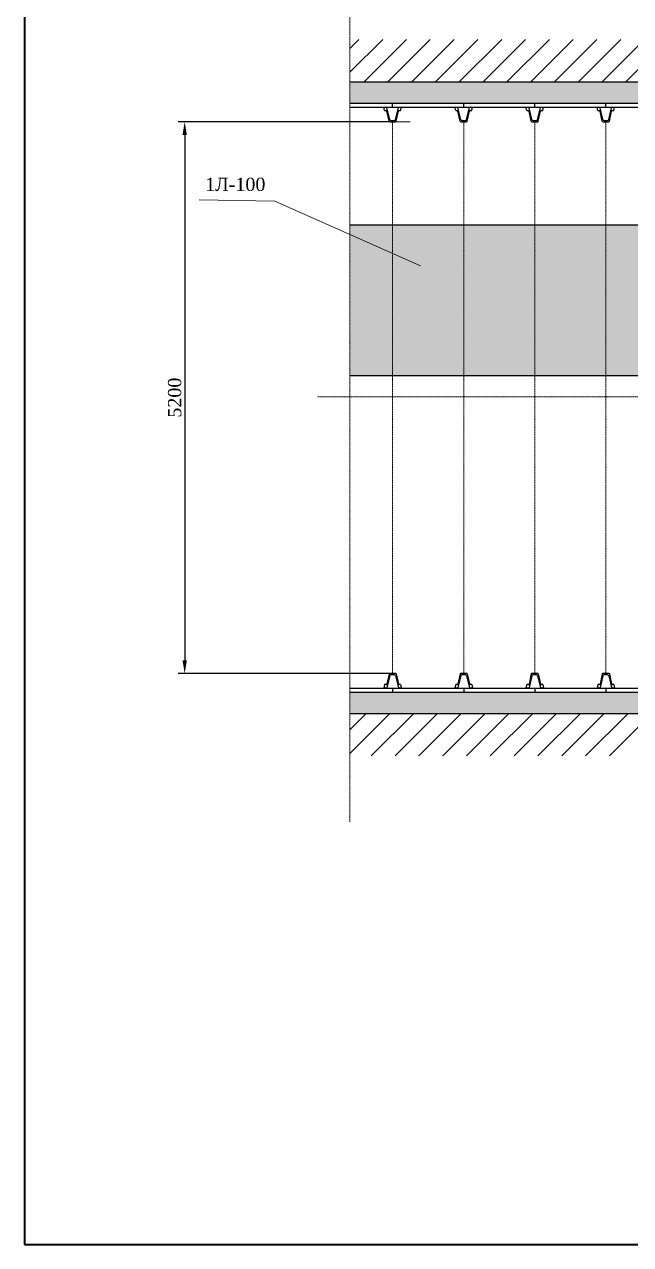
# Model space of a CAD drawing. Header units: millimetres. Extents: x -46762 to 161452, y -66984 to 31524.
# Drawn here: x -46762 to -41047, y -331 to 11170 of the extents above; entities that cross this region are included whole.
import ezdxf

# ---------------------------------------------------------------- set-up
doc = ezdxf.new("R2010")
doc.units = ezdxf.units.MM
doc.header["$LTSCALE"] = 0.5
doc.linetypes.add('ACAD_ISO10W100', pattern=[18, 12, -3, 0, -3])
doc.styles.get("Standard").update_dxf_attribs({"font": 'TIMES.TTF'})
doc.dimstyles.new('ISO-25', dxfattribs={"dimscale": 50, "dimtxt": 2.5, "dimasz": 2.5, "dimexe": 1.25, "dimexo": 0.625, "dimtad": 1, "dimdec": 0, "dimtxsty": 'Standard', "dimcen": 2.5, "dimadec": 0, "dimazin": 0, "dimtfac": 1, "dimtdec": 0, "dimtmove": 0, "dimatfit": 3, "dimfxl": 1, "dimarcsym": 0})
pattern_1 = [(45, (-75350.9, -15998.16), (-112.2532, 112.2532), [])]
pattern_2 = [(228.0128, (-73422.488, -15068.033), (-1016.0008633, -1143.0014045), [17.08605, -1691.525]), (184.9697, (-73433.9176, -15080.733), (1524.0024653, 126.9991038), [29.32025, -2902.7]), (132.5104, (-73463.1276, -15083.273), (1269.9990759, -1397.0013646), [20.6741, -2046.735]), (267.2737, (-73512.6576, -15115.023), (126.99944854, 2539.9991827), [26.70025, -2643.32]), (292.8337, (-73513.9276, -15141.693), (-635.0018028, 1524.0008665), [26.1817, -2591.99]), (357.2737, (-73503.7676, -15165.823), (-2539.9991827, 126.99944854), [26.70025, -2643.32]), (37.6942, (-73477.0976, -15167.093), (-1651.00104306, -1269.99886785), [35.3097, -3495.655]), (72.2553, (-73449.1576, -15145.503), (889.00177827, 2794.0008103), [33.336, -3300.265]), (121.4296, (-73438.9976, -15113.753), (-1016.0002618, 1650.998058), [26.79065, -2652.275]), (175.2364, (-73452.968, -15090.893), (1396.9989027, -126.9988081), [30.58565, -1498.695]), (222.3974, (-73483.4476, -15088.3528), (-1524.00004586, -1396.99818253), [39.5539, -3915.84]), (138.8141, (-73386.928, -15116.293), (-888.9994337, 761.998828), [13.50025, -1336.53]), (171.4692, (-73397.0876, -15107.403), (1650.9974798, -254.00064), [25.6841, -2542.73]), (225, (-73422.49, -15103.59), (-3e-14, -126.99991), [17.96045, -161.6445]), (203.1986, (-73431.378, -15088.353), (635.002141, 254.001114), [9.67205, -957.53]), (291.8014, (-73440.268, -15092.163), (-127.000089, 381.000245), [13.6783, -670.24]), (30.9638, (-73435.188, -15104.863), (380.999598, 254.000198), [22.216, -718.315]), (161.5651, (-73416.138, -15093.433), (254.000116, -126.99981), [16.06435, -385.545]), (16.3895, (-73513.9276, -15092.163), (1270.0007007, 380.9992075), [22.5044, -2227.94]), (70.3462, (-73492.3376, -15085.813), (-507.9985844, -1396.9980244), [18.87995, -1869.11]), (293.1986, (-73416.138, -15068.033), (-254.001114, 635.002141), [19.344, -947.86]), (343.6105, (-73408.5176, -15085.813), (-1270.0007007, 380.9992075), [22.5044, -2227.94]), (339.444, (-73513.928, -15170.903), (-635.000788, 253.999692), [21.70175, -1063.385]), (294.7751, (-73493.608, -15178.523), (-634.9985202, 1396.9993513), [18.1836, -1800.18]), (66.8014, (-73414.868, -15195.033), (254.001114, 635.002141), [19.344, -947.86]), (17.354, (-73407.2476, -15177.253), (-1651.0000891, -507.9992338), [21.28915, -2107.62]), (69.444, (-73477.098, -15195.033), (-253.999692, -635.000788), [10.8509, -1074.24]), (101.3099, (-73422.488, -15195.033), (-126.999373, 507.998373), [6.47575, -641.1]), (165.9638, (-73423.758, -15188.683), (381.000268, -126.99978), [26.1817, -497.4525]), (186.009, (-73449.1576, -15182.333), (1269.9981272, 126.9997034), [24.26335, -2402.07]), (303.6901, (-73435.188, -15116.293), (-127.000044, 253.999755), [18.3162, -439.589]), (353.1572, (-73425.0276, -15131.533), (2159.00089283, -254.0011376), [31.97785, -3165.8]), (60.9454, (-73393.278, -15135.343), (-507.9988183, -888.9978805), [13.0754, -1294.47]), (90, (-73386.93, -15123.91), (-127, 127), [7.62, -119.38]), (120.2564, (-73451.698, -15178.523), (507.9989233, -888.9995516), [17.64335, -1746.695]), (48.0128, (-73460.588, -15163.283), (1016.0008633, 1143.0014045), [34.17215, -1674.44]), (0, (-73437.73, -15137.88), (127, 127), [33.02, -93.98]), (325.3048, (-73404.7076, -15137.883), (-1269.9977995, 889.0000845), [20.0805, -1987.965]), (254.0546, (-73388.198, -15149.313), (-127.000324, -508.00121), [18.49145, -906.085]), (207.646, (-73393.2776, -15167.093), (-2412.99915245, -1270.00079874), [30.10725, -2980.625]), (175.4261, (-73419.9476, -15181.063), (-1651.00038024, 126.99938556), [31.85145, -3153.29]), (175.4261, (-73419.9476, -15181.063), (-1651.00038024, 126.99938556), [31.85145, -3153.29])]

# ---------------------------------------------------------------- blocks, each defined once
blk = doc.blocks.new('*D17')
at = {"color": 0, "lineweight": -2}
for p, q in [((-43322, 10252), (-45313, 10252)), ((-45251, 10127), (-45251, 5177)), ((-43322, 5052), (-45313, 5052))]:
    blk.add_line(p, q, dxfattribs=at)
at = {"color": 0}
for points in [[(-45272, 10127), (-45230, 10127), (-45251, 10252)], [(-45272, 5177), (-45230, 5177), (-45251, 5052)]]:
    blk.add_solid(points, dxfattribs=at)
at = {"layer": 'Defpoints', "color": 0}
for p in [(-43291, 10252), (-45251, 5052), (-43291, 5052)]:
    blk.add_point(p, dxfattribs=at)
at = {"color": 0, "lineweight": 15, "insert": (-45345, 7652), "char_height": 125, "attachment_point": 5, "rotation": 90}
blk.add_mtext('5200', dxfattribs=at)

msp = doc.modelspace()

# ---------------------------------------------------------------- hatches: boundary and pattern name
at = {"ltscale": 0.05}
h = msp.add_hatch(dxfattribs=at)
h.set_pattern_fill('ANSI31', color=256, scale=50, style=0)
h.set_pattern_definition(pattern_1)
h.paths.add_polyline_path([(-42123.08, 11029.23), (-43693.73, 11029.23), (-43693.73, 10629.23), (-42497.99, 10629.23)])
h = msp.add_hatch(dxfattribs=at)
h.set_pattern_fill('ANSI31', color=256, scale=50, style=0)
h.set_pattern_definition(pattern_1)
h.paths.add_polyline_path([(-29937.65, 10501.23), (-30622.09, 10501.23), (-30824.66, 10101.23), (-29937.65, 10101.23)])
h.paths.add_polyline_path([(-30622.09, 10501.23), (-31651.13, 10501.23), (-31462.05, 10101.23), (-30824.66, 10101.23)])
h.paths.add_polyline_path([(-31651.13, 10501.23), (-31843.67, 10501.23), (-32120.93, 10101.23), (-31462.05, 10101.23)])
h.paths.add_polyline_path([(-31843.67, 10501.23), (-32859.28, 10501.23), (-32750.01, 10101.23), (-32120.93, 10101.23)])
h.paths.add_polyline_path([(-32859.28, 10501.23), (-33355.66, 10501.23), (-33377.88, 10536.26), (-33711.46, 10315.38), (-33575.59, 10101.23), (-32750.01, 10101.23)])
h.paths.add_polyline_path([(-33690.66, 11029.23), (-34251.23, 11029.23), (-34159.71, 10629.23), (-33910.59, 10629.23), (-33711.46, 10315.38), (-33377.88, 10536.26)])
h.paths.add_polyline_path([(-34251.23, 11029.23), (-34441.71, 11029.23), (-34733.08, 10629.23), (-34159.71, 10629.23)])
h.paths.add_polyline_path([(-34441.71, 11029.23), (-35699.55, 11029.23), (-35468.23, 10629.23), (-34733.08, 10629.23)])
h.paths.add_polyline_path([(-35699.55, 11029.23), (-35995.35, 11029.23), (-36358.61, 10629.23), (-35468.23, 10629.23)])
h.paths.add_polyline_path([(-35995.35, 11029.23), (-37582.99, 11029.23), (-37311.91, 10629.23), (-36358.61, 10629.23)])
h.paths.add_polyline_path([(-37582.99, 11029.23), (-38003.13, 11029.23), (-38438.5, 10629.23), (-37311.91, 10629.23)])
h.paths.add_polyline_path([(-38003.13, 11029.23), (-39688.32, 11029.23), (-39408.9, 10629.23), (-38438.5, 10629.23)])
h.paths.add_polyline_path([(-39688.32, 11029.23), (-40133.65, 11029.23), (-40456.08, 10629.23), (-39408.9, 10629.23)])
h.paths.add_polyline_path([(-40133.65, 11029.23), (-41710.85, 11029.23), (-41411.09, 10629.23), (-40456.08, 10629.23)])
h.paths.add_polyline_path([(-41710.85, 11029.23), (-42123.08, 11029.23), (-42497.99, 10629.23), (-41411.09, 10629.23)])
at = {"lineweight": 9, "ltscale": 2}
h = msp.add_hatch(dxfattribs=at)
h.set_pattern_fill('GRAVEL', color=256, scale=5, style=0)
h.set_pattern_definition(pattern_2)
h.paths.add_polyline_path([(-39270.59, 10629.23), (-43693.73, 10629.23), (-43693.73, 10429.23), (-39270.59, 10429.23)])
edge = h.paths.add_edge_path()
edge.add_spline(control_points=[(-33910.59, 10429.23), (-33927.92, 10462.14), (-33962.16, 10527.15), (-33989.13, 10595.49), (-34002.44, 10629.23)], knot_values=[0, 0, 0, 0, 2.23002067, 4.40462206, 4.40462206, 4.40462206, 4.40462206], degree=3, periodic=0)
edge.add_line((-34002.44, 10629.23), (-39270.59, 10629.23))
edge.add_line((-39270.59, 10629.23), (-39270.59, 10429.23))
edge.add_line((-39270.59, 10429.23), (-33910.59, 10429.23))
at = {"lineweight": 15, "ltscale": 0.05}
h = msp.add_hatch(color=253, dxfattribs=at)
h.paths.add_polyline_path([(-43290.59, 8744.18), (-43693.73, 8923.19), (-43693.73, 7862.23), (-43290.59, 7862.23)])
h.paths.add_polyline_path([(-43290.59, 9282.23), (-43693.73, 9282.23), (-43693.73, 8923.19), (-43290.59, 8744.18)])
h.paths.add_polyline_path([(-42620.59, 9282.23), (-43290.59, 9282.23), (-43290.59, 7862.23), (-42620.59, 7862.23)])
h.paths.add_polyline_path([(-41950.59, 9282.23), (-42620.59, 9282.23), (-42620.59, 7862.23), (-41950.59, 7862.23)])
h.paths.add_polyline_path([(-41280.59, 9282.23), (-41950.59, 9282.23), (-41950.59, 7862.23), (-41280.59, 7862.23)])
h.paths.add_polyline_path([(-40610.59, 9282.23), (-41280.59, 9282.23), (-41280.59, 7862.23), (-40610.59, 7862.23)])
h.paths.add_polyline_path([(-39940.59, 8832.72), (-40610.59, 8832.72), (-40610.59, 7862.23), (-39940.59, 7862.23)])
h.paths.add_polyline_path([(-39940.59, 9282.23), (-40610.59, 9282.23), (-40610.59, 8832.72), (-39940.59, 8832.72)])
h.paths.add_polyline_path([(-39270.59, 9282.23), (-39940.59, 9282.23), (-39940.59, 7862.23), (-39270.59, 7862.23)])
at = {"lineweight": 9, "ltscale": 2}
h = msp.add_hatch(dxfattribs=at)
h.set_pattern_fill('GRAVEL', color=256, scale=5, style=0)
h.set_pattern_definition(pattern_2)
edge = h.paths.add_edge_path()
edge.add_line((-33910.59, 4875.23), (-43693.73, 4875.23))
edge.add_line((-43693.73, 4875.23), (-43693.73, 4675.23))
edge.add_line((-43693.73, 4675.23), (-34046.5, 4675.23))
edge.add_spline(control_points=[(-34046.5, 4675.23), (-34001.2, 4741.9), (-33955.89, 4808.56), (-33910.59, 4875.23)], knot_values=[0, 0, 0, 0, 4.83624962, 4.83624962, 4.83624962, 4.83624962], degree=3, periodic=0)

# ---------------------------------------------------------------- linework, layer by layer
at = {"lineweight": 40}
for p, q in [((-46762.33, 18482.97), (-46762.33, -330.51)), ((-46762.33, -330.51), (-18022.98, -330.51))]:
    msp.add_line(p, q, dxfattribs=at)
at = {"linetype": 'ACAD_ISO10W100', "lineweight": 15, "ltscale": 2}
msp.add_line((-43693.73, 11356.09), (-43693.73, 3654.26), dxfattribs=at)
at = {"ltscale": 2}
for p, q in [((-43693.73, 10629.23), (-33910.59, 10629.23)), ((-43693.73, 10429.23), (-33910.59, 10429.23)), ((-43693.73, 10389.23), (-33910.59, 10389.23)), ((-43290.59, 10389.23), (-43290.59, 10429.23)), ((-42620.59, 10389.23), (-42620.59, 10429.23)), ((-41950.59, 10389.23), (-41950.59, 10429.23)), ((-41280.59, 10389.23), (-41280.59, 10429.23)), ((-43693.73, 9282.23), (-29937.65, 9282.23)), ((-43693.73, 7862.23), (-29937.65, 7862.23)), ((-43693.73, 4915.23), (-33910.59, 4915.23)), ((-43693.73, 4875.23), (-33910.59, 4875.23)), ((-43290.59, 4915.23), (-43290.59, 4875.23)), ((-42620.59, 4915.23), (-42620.59, 4875.23)), ((-41950.59, 4915.23), (-41950.59, 4875.23)), ((-41280.59, 4915.23), (-41280.59, 4875.23)), ((-43693.73, 4675.23), (-33910.59, 4675.23))]:
    msp.add_line(p, q, dxfattribs=at)
for p, q in [((-43373.59, 10389.23), (-43350.32, 10389.23)), ((-43366.09, 10357.23), (-43373.54, 10389.23)), ((-43366.09, 10357.23), (-43350.44, 10357.23)), ((-43324.1, 10256.97), (-43344.57, 10352.49)), ((-43317.91, 10273.67), (-43344.48, 10384.63)), ((-43263.26, 10273.67), (-43236.69, 10384.63)), ((-43257.07, 10256.97), (-43236.6, 10352.49)), ((-43230.85, 10389.23), (-43207.59, 10389.23)), ((-43230.73, 10357.23), (-43215.16, 10357.23)), ((-43215.16, 10357.23), (-43207.74, 10389.23)), ((-42703.59, 10389.23), (-42680.32, 10389.23)), ((-42696.09, 10357.23), (-42703.54, 10389.23)), ((-42696.09, 10357.23), (-42680.44, 10357.23)), ((-42654.1, 10256.97), (-42674.57, 10352.49)), ((-42647.91, 10273.67), (-42674.48, 10384.63)), ((-42593.26, 10273.67), (-42566.69, 10384.63)), ((-42587.07, 10256.97), (-42566.6, 10352.49)), ((-42560.85, 10389.23), (-42537.59, 10389.23)), ((-42560.73, 10357.23), (-42545.16, 10357.23)), ((-42545.16, 10357.23), (-42537.74, 10389.23)), ((-42033.59, 10389.23), (-42010.32, 10389.23)), ((-42026.09, 10357.23), (-42033.54, 10389.23)), ((-42026.09, 10357.23), (-42010.44, 10357.23)), ((-41984.1, 10256.97), (-42004.57, 10352.49)), ((-41977.91, 10273.67), (-42004.48, 10384.63)), ((-41923.26, 10273.67), (-41896.69, 10384.63)), ((-41917.07, 10256.97), (-41896.6, 10352.49)), ((-41890.85, 10389.23), (-41867.59, 10389.23)), ((-41890.73, 10357.23), (-41875.16, 10357.23)), ((-41875.16, 10357.23), (-41867.74, 10389.23)), ((-41363.59, 10389.23), (-41340.32, 10389.23)), ((-41356.09, 10357.23), (-41363.54, 10389.23)), ((-41356.09, 10357.23), (-41340.44, 10357.23)), ((-41314.1, 10256.97), (-41334.57, 10352.49)), ((-41307.91, 10273.67), (-41334.48, 10384.63)), ((-41253.26, 10273.67), (-41226.69, 10384.63)), ((-41247.07, 10256.97), (-41226.6, 10352.49)), ((-41220.85, 10389.23), (-41197.59, 10389.23)), ((-41220.73, 10357.23), (-41205.16, 10357.23)), ((-41205.16, 10357.23), (-41197.74, 10389.23)), ((-43318.23, 10252.23), (-43262.94, 10252.23)), ((-43307.21, 10265.23), (-43273.96, 10265.23)), ((-42648.23, 10252.23), (-42592.94, 10252.23)), ((-42637.21, 10265.23), (-42603.96, 10265.23)), ((-41978.23, 10252.23), (-41922.94, 10252.23)), ((-41967.21, 10265.23), (-41933.96, 10265.23)), ((-41308.23, 10252.23), (-41252.94, 10252.23)), ((-41297.21, 10265.23), (-41263.96, 10265.23)), ((-43366.01, 4947.23), (-43373.43, 4915.23)), ((-43350.44, 4947.23), (-43366.01, 4947.23)), ((-43324.1, 5047.49), (-43344.57, 4951.97)), ((-43317.91, 5030.79), (-43344.48, 4919.83)), ((-43262.94, 5052.23), (-43318.23, 5052.23)), ((-43273.96, 5039.23), (-43307.21, 5039.23)), ((-43263.26, 5030.79), (-43236.69, 4919.83)), ((-43257.07, 5047.49), (-43236.6, 4951.97)), ((-43215.08, 4947.23), (-43230.73, 4947.23)), ((-43215.08, 4947.23), (-43207.63, 4915.23)), ((-42696.01, 4947.23), (-42703.43, 4915.23)), ((-42680.44, 4947.23), (-42696.01, 4947.23)), ((-42654.1, 5047.49), (-42674.57, 4951.97)), ((-42647.91, 5030.79), (-42674.48, 4919.83)), ((-42592.94, 5052.23), (-42648.23, 5052.23)), ((-42603.96, 5039.23), (-42637.21, 5039.23)), ((-42593.26, 5030.79), (-42566.69, 4919.83)), ((-42587.07, 5047.49), (-42566.6, 4951.97)), ((-42545.08, 4947.23), (-42560.73, 4947.23)), ((-42545.08, 4947.23), (-42537.63, 4915.23)), ((-42026.01, 4947.23), (-42033.43, 4915.23)), ((-42010.44, 4947.23), (-42026.01, 4947.23)), ((-41984.1, 5047.49), (-42004.57, 4951.97)), ((-41977.91, 5030.79), (-42004.48, 4919.83)), ((-41922.94, 5052.23), (-41978.23, 5052.23)), ((-41933.96, 5039.23), (-41967.21, 5039.23)), ((-41923.26, 5030.79), (-41896.69, 4919.83)), ((-41917.07, 5047.49), (-41896.6, 4951.97)), ((-41875.08, 4947.23), (-41890.73, 4947.23)), ((-41875.08, 4947.23), (-41867.63, 4915.23)), ((-41356.01, 4947.23), (-41363.43, 4915.23)), ((-41340.44, 4947.23), (-41356.01, 4947.23)), ((-41314.1, 5047.49), (-41334.57, 4951.97)), ((-41307.91, 5030.79), (-41334.48, 4919.83)), ((-41252.94, 5052.23), (-41308.23, 5052.23)), ((-41263.96, 5039.23), (-41297.21, 5039.23)), ((-41253.26, 5030.79), (-41226.69, 4919.83)), ((-41247.07, 5047.49), (-41226.6, 4951.97)), ((-41205.08, 4947.23), (-41220.73, 4947.23)), ((-41205.08, 4947.23), (-41197.63, 4915.23)), ((-43350.32, 4915.23), (-43373.59, 4915.23)), ((-43207.59, 4915.23), (-43230.85, 4915.23)), ((-42680.32, 4915.23), (-42703.59, 4915.23)), ((-42537.59, 4915.23), (-42560.85, 4915.23)), ((-42010.32, 4915.23), (-42033.59, 4915.23)), ((-41867.59, 4915.23), (-41890.85, 4915.23)), ((-41340.32, 4915.23), (-41363.59, 4915.23)), ((-41197.59, 4915.23), (-41220.85, 4915.23))]:
    msp.add_line(p, q)
at = {"linetype": 'ACAD_ISO10W100', "lineweight": 9, "ltscale": 2}
for p, q in [((-43290.59, 10265.23), (-43290.59, 5052.23)), ((-42620.59, 10265.23), (-42620.59, 5052.23)), ((-41950.59, 10265.23), (-41950.59, 5052.23)), ((-41280.59, 10265.23), (-41280.59, 5052.23)), ((-33631.02, 7658.73), (-43995.72, 7658.73))]:
    msp.add_line(p, q, dxfattribs=at)
at = {"lineweight": 15, "ltscale": 0.05}
msp.add_line((-43290.59, 10252.23), (-43126.69, 10252.23), dxfattribs=at)
at = {"lineweight": 15, "ltscale": 2}
for p, q in [((-45114.97, 9515.56), (-44402.19, 9504.77)), ((-44402.19, 9504.77), (-43028.9, 8894.99))]:
    msp.add_line(p, q, dxfattribs=at)
at = {"lineweight": 9, "ltscale": 2}
for p, q in [((-43693.73, 4522.38), (-43540.88, 4675.23)), ((-43693.73, 4297.87), (-43316.37, 4675.23)), ((-43491.86, 4275.23), (-43091.86, 4675.23)), ((-43267.36, 4275.23), (-42867.36, 4675.23)), ((-43042.85, 4275.23), (-42642.85, 4675.23)), ((-42818.35, 4275.23), (-42418.35, 4675.23)), ((-42593.84, 4275.23), (-42193.84, 4675.23)), ((-42369.33, 4275.23), (-41969.33, 4675.23)), ((-42144.83, 4275.23), (-41744.83, 4675.23)), ((-41920.32, 4275.23), (-41520.32, 4675.23)), ((-41695.81, 4275.23), (-41295.81, 4675.23)), ((-41471.31, 4275.23), (-41071.31, 4675.23)), ((-41246.8, 4275.23), (-40846.8, 4675.23))]:
    msp.add_line(p, q, dxfattribs=at)
for centre, radius, start, end in [((-43350.44, 10351.23), 6, 12.094757, 90), ((-43350.32, 10383.23), 6, 13.469517, 90), ((-43230.85, 10383.23), 6, 90, 166.530483), ((-43230.73, 10351.23), 6, 90, 167.905243), ((-42680.44, 10351.23), 6, 12.094757, 90), ((-42680.32, 10383.23), 6, 13.469517, 90), ((-42560.85, 10383.23), 6, 90, 166.530483), ((-42560.73, 10351.23), 6, 90, 167.905243), ((-42010.44, 10351.23), 6, 12.094757, 90), ((-42010.32, 10383.23), 6, 13.469517, 90), ((-41890.85, 10383.23), 6, 90, 166.530483), ((-41890.73, 10351.23), 6, 90, 167.905243), ((-41340.44, 10351.23), 6, 12.094757, 90), ((-41340.32, 10383.23), 6, 13.469517, 90), ((-41220.85, 10383.23), 6, 90, 166.530483), ((-41220.73, 10351.23), 6, 90, 167.905243), ((-43318.23, 10258.23), 6, 192.094757, 270), ((-43307.21, 10276.23), 11, 193.469517, 270), ((-43273.96, 10276.23), 11, 270, 346.530483), ((-43262.94, 10258.23), 6, 270, 347.905243), ((-42648.23, 10258.23), 6, 192.094757, 270), ((-42637.21, 10276.23), 11, 193.469517, 270), ((-42603.96, 10276.23), 11, 270, 346.530483), ((-42592.94, 10258.23), 6, 270, 347.905243), ((-41978.23, 10258.23), 6, 192.094757, 270), ((-41967.21, 10276.23), 11, 193.469517, 270), ((-41933.96, 10276.23), 11, 270, 346.530483), ((-41922.94, 10258.23), 6, 270, 347.905243), ((-41308.23, 10258.23), 6, 192.094757, 270), ((-41297.21, 10276.23), 11, 193.469517, 270), ((-41263.96, 10276.23), 11, 270, 346.530483), ((-41252.94, 10258.23), 6, 270, 347.905243), ((-43350.44, 4953.23), 6, 270, 347.905243), ((-43318.23, 5046.23), 6, 90, 167.905243), ((-43307.21, 5028.23), 11, 90, 166.530483), ((-43273.96, 5028.23), 11, 13.469517, 90), ((-43262.94, 5046.23), 6, 12.094757, 90), ((-43230.73, 4953.23), 6, 192.094757, 270), ((-42680.44, 4953.23), 6, 270, 347.905243), ((-42648.23, 5046.23), 6, 90, 167.905243), ((-42637.21, 5028.23), 11, 90, 166.530483), ((-42603.96, 5028.23), 11, 13.469517, 90), ((-42592.94, 5046.23), 6, 12.094757, 90), ((-42560.73, 4953.23), 6, 192.094757, 270), ((-42010.44, 4953.23), 6, 270, 347.905243), ((-41978.23, 5046.23), 6, 90, 167.905243), ((-41967.21, 5028.23), 11, 90, 166.530483), ((-41933.96, 5028.23), 11, 13.469517, 90), ((-41922.94, 5046.23), 6, 12.094757, 90), ((-41890.73, 4953.23), 6, 192.094757, 270), ((-41340.44, 4953.23), 6, 270, 347.905243), ((-41308.23, 5046.23), 6, 90, 167.905243), ((-41297.21, 5028.23), 11, 90, 166.530483), ((-41263.96, 5028.23), 11, 13.469517, 90), ((-41252.94, 5046.23), 6, 12.094757, 90), ((-41220.73, 4953.23), 6, 192.094757, 270), ((-43350.32, 4921.23), 6, 270, 346.530483), ((-43230.85, 4921.23), 6, 193.469517, 270), ((-42680.32, 4921.23), 6, 270, 346.530483), ((-42560.85, 4921.23), 6, 193.469517, 270), ((-42010.32, 4921.23), 6, 270, 346.530483), ((-41890.85, 4921.23), 6, 193.469517, 270), ((-41340.32, 4921.23), 6, 270, 346.530483), ((-41220.85, 4921.23), 6, 193.469517, 270)]:
    msp.add_arc(centre, radius, start, end)

# ---------------------------------------------------------------- texts
at = {"ltscale": 2, "insert": (-45058.41, 9725.07), "char_height": 125, "width": 3977.5341, "attachment_point": 1}
msp.add_mtext('1{\\fTimes New Roman|b0|i0|c204|p18;Л-100}', dxfattribs=at)

# ---------------------------------------------------------------- dimensions: what is measured, and where the dimension line sits
at = {"lineweight": 15, "ltscale": 0.05}
dim = msp.add_linear_dim(base=(-45250.67, 5052.23), p1=(-43290.59, 10252.23), p2=(-43290.59, 5052.23), angle=90, dimstyle='ISO-25', dxfattribs=at)
dim.commit()
dim.dimension.update_dxf_attribs({"geometry": '*D17', "text_midpoint": (-45345.5, 7652.23)})

doc.saveas('drawing.dxf')
